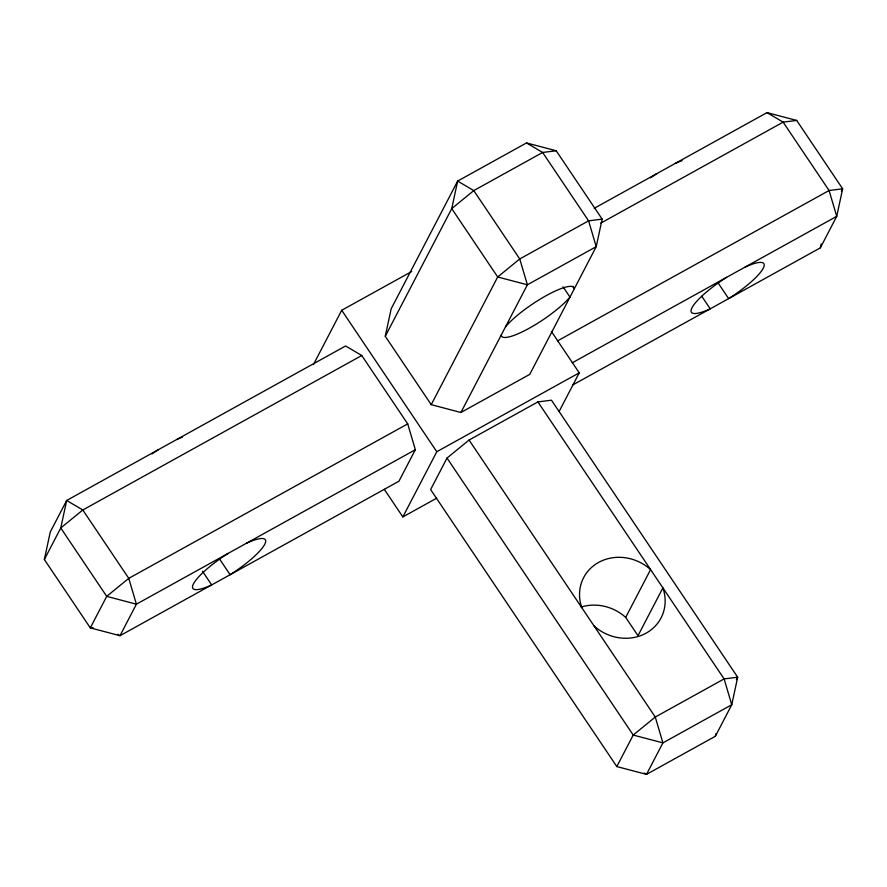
<?xml version="1.0" encoding="UTF-8"?>
<svg xmlns="http://www.w3.org/2000/svg" width="887" height="887" viewBox="0 0 887 887"><rect width="100%" height="100%" fill="white"/><g stroke="black" fill="none" stroke-linecap="round" stroke-linejoin="round"><path stroke-width="1.33" d="M44.35 559.52L50.271 531.978L66.68 500.456L345.62 345.974L361.752 355.51L407.71 423.875L415.349 449.709L398.939 481.22L120 635.702L90.308 627.885L44.35 559.52L60.759 527.998L66.68 500.456L82.801 509.992L128.759 578.357L136.398 604.191L120 635.702L117.694 634.338M385.268 336.295L391.189 308.754L457.659 181.07L526.501 142.94L556.193 150.757L602.151 219.122L596.23 246.664L529.761 374.358L460.907 412.488L431.226 404.66L385.268 336.295L451.738 208.611L457.659 181.07L473.78 190.594L519.738 258.96L527.388 284.794L460.907 412.488M715.354 736.265L731.753 704.744L737.674 677.202L551.47 400.203L537.91 401.911L469.068 440.041L447.015 458.047L430.616 489.569L616.82 766.568L646.501 774.384L715.354 736.265L715.92 733.638M572.736 384.969L820.32 247.861L821.174 243.925M313.421 364.612L341.706 310.273L411.723 271.5M431.226 404.66L497.696 276.977L519.738 258.96L588.591 220.841L602.151 219.122M384.293 489.325L402.853 516.921L436.792 451.727L579.233 372.839L551.404 331.439M559.12 411.479L579.233 372.839M841.386 191.226L842.65 188.798L796.692 120.432L767 112.616L594.179 208.334M537.91 401.911L662.888 587.893L637.997 635.702L625.69 617.396L650.581 569.587A43.651 39.593 27.5 0 0 598.57 562.425A43.651 39.593 27.5 0 0 581.794 607.684L655.271 717.04L662.911 742.874L646.501 774.384L644.206 773.032M820.32 247.861L836.729 216.339L842.65 188.798L829.09 190.505L557.391 340.974M616.82 766.568L633.218 735.057L655.271 717.04L724.114 678.91L737.674 677.202L736.41 679.63M361.752 355.51L82.801 509.992L60.759 527.998L106.717 596.363L136.398 604.191L415.349 449.709M600.787 223.125L783.132 122.14L796.692 120.432M407.71 423.875L128.759 578.357L106.717 596.363L90.308 627.885L93.024 627.541M572.259 362.805L836.729 216.339L829.09 190.505L783.132 122.14L767 112.616M402.853 516.921L436.648 498.206M556.193 150.757L542.633 152.464L473.78 190.594L451.738 208.611L497.696 276.977L527.388 284.794L596.23 246.664L588.591 220.841L542.633 152.464L526.501 142.94M469.068 440.041L581.794 607.684M717.927 282.654L728.648 298.62A43.651 9.469 -33.9 0 0 763.241 268.251A43.651 9.469 -33.9 0 0 745.047 267.12M701.794 296.291L710.221 308.82A43.651 9.469 -33.9 0 1 692.026 307.7A43.651 9.469 -33.9 0 1 726.608 277.332M572.825 286.368L574.355 288.652A43.651 9.469 -33.9 0 0 546.248 295.615A43.651 9.469 -33.9 0 0 505.568 326.749M563.068 286.823L569.964 297.09A43.651 9.469 -33.9 0 1 529.273 328.212A43.651 9.469 -33.9 0 1 501.166 335.186M447.015 458.047L633.218 735.057L662.911 742.874L731.753 704.744L724.114 678.91L662.888 587.893A43.651 39.593 27.5 0 1 646.113 633.152A43.651 39.593 27.5 0 1 594.102 625.989M341.706 310.273L436.792 451.727M219.388 558.755L230.11 574.709A43.651 9.469 -33.9 0 0 264.703 544.352A43.651 9.469 -33.9 0 0 246.508 543.221M202.491 571.239L211.683 584.921A43.651 9.469 -33.9 0 1 193.488 583.79A43.651 9.469 -33.9 0 1 228.07 553.433M581.096 607.063A43.651 39.593 27.5 0 1 625.69 617.396M650.537 177.81A43.651 9.469 -33.9 0 1 656.89 173.608M675.317 163.396A43.651 9.469 -33.9 0 1 682.059 160.614M151.999 453.911A43.651 9.469 -33.9 0 1 158.352 449.698M176.779 439.486A43.651 9.469 -33.9 0 1 182.467 437.091"/></g></svg>
